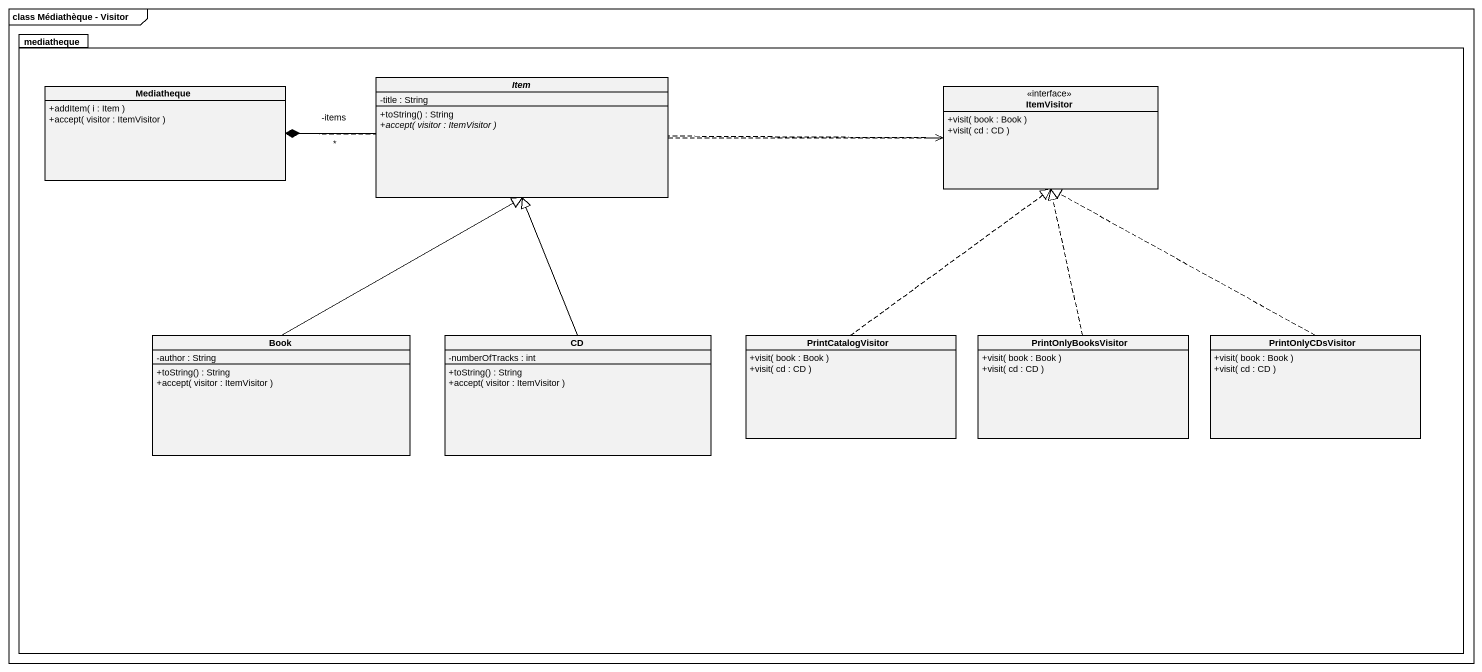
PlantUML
@startuml
mainframe class Médiathèque - Visitor
hide circle
hide empty members
skinparam classAttributeIconSize 0
package mediatheque {
  class Mediatheque {
    +addItem( i : Item )
    +accept( visitor : ItemVisitor )
  }
  abstract class Item {
    -title : String
    +toString() : String
    {abstract} +accept( visitor : ItemVisitor )
  }
  interface ItemVisitor {
    +visit( book : Book )
    +visit( cd : CD )
  }
  class Book {
    -author : String
    +toString() : String
    +accept( visitor : ItemVisitor )
  }
  class CD {
    -numberOfTracks : int
    +toString() : String
    +accept( visitor : ItemVisitor )
  }
  class PrintCatalogVisitor {
    +visit( book : Book )
    +visit( cd : CD )
  }
  class PrintOnlyBooksVisitor {
    +visit( book : Book )
    +visit( cd : CD )
  }
  class PrintOnlyCDsVisitor {
    +visit( book : Book )
    +visit( cd : CD )
  }
}
Mediatheque *-right- "*\n-items" Item
Mediatheque .right.> ItemVisitor
Item .right.> ItemVisitor
Book -up-|> Item
CD -up-|> Item
PrintCatalogVisitor .up.|> ItemVisitor
PrintOnlyBooksVisitor .up.|> ItemVisitor
PrintOnlyCDsVisitor .up.|> ItemVisitor
@enduml
